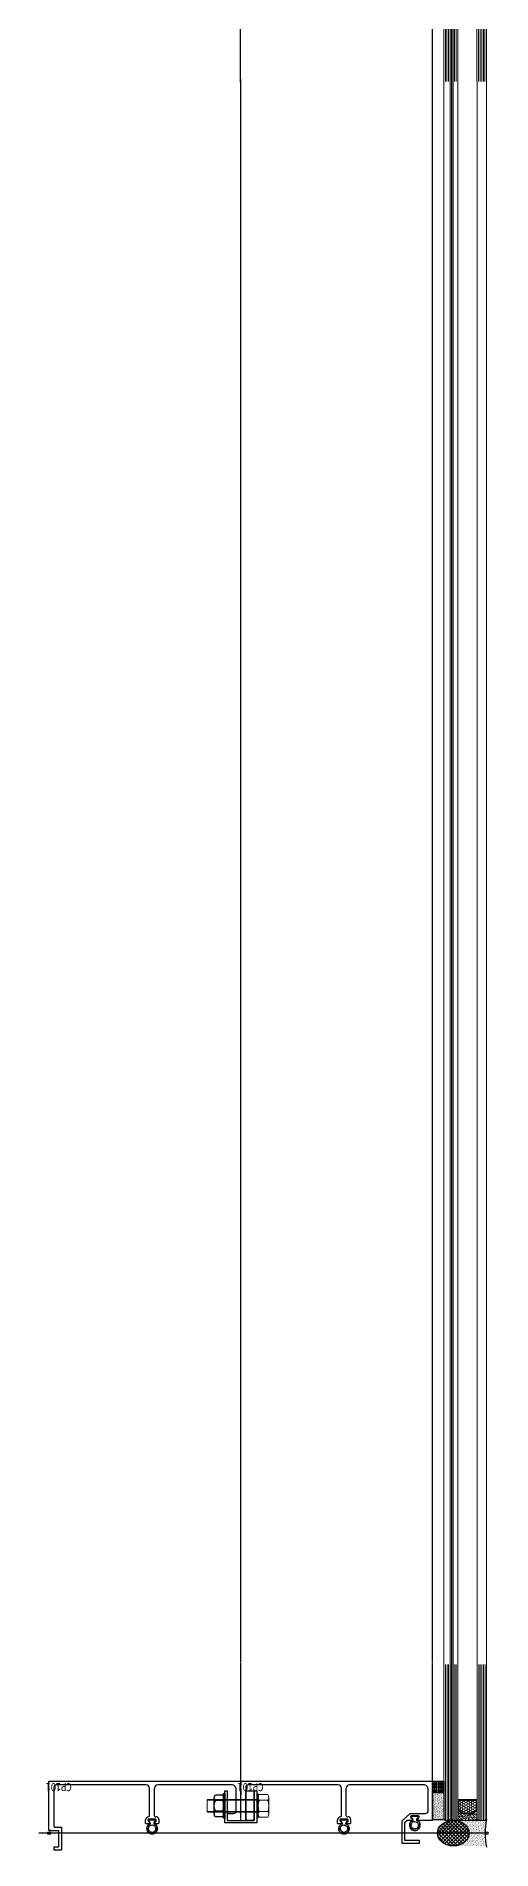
# Model space of a CAD drawing. Header units: millimetres. Extents: x 182 to 305, y 81 to 164.
# Drawn here: x 260.941 to 261.226, y 94.419 to 95.553 of the extents above; entities that cross this region are included whole.
import ezdxf

# ---------------------------------------------------------------- set-up
doc = ezdxf.new("R2010")
doc.units = ezdxf.units.MM
doc.linetypes.add('ACAD_ISO04W100', pattern=[30.5, 24, -3, 0.5, -3])
for name, color, linetype in [('Cascio-Accesorios', 7, 'Continuous'), ('Cascio-Perfil', 7, 'Continuous'), ('Cascio-Perfil Crudo', 7, 'Continuous'), ('Cascio-Silicona', 7, 'Continuous'), ('estructura', 7, 'Continuous')]:
    doc.layers.add(name, color=color, linetype=linetype)
doc.layers.add('Cascio-vidrio', color=7, linetype='Continuous', lineweight=9)
doc.layers.add('DIMENSION', color=1, linetype='Continuous', lineweight=25)
doc.styles.add('ARIALNARROW', font='ARIALN.TTF')
doc.styles.add('ROMANS', font='calibri.ttf', dxfattribs={"width": 0.8})
doc.dimstyles.new('C', dxfattribs={"dimscale": 1.5, "dimtxt": 0.15, "dimasz": 0.08, "dimexe": 0.01, "dimexo": 0, "dimgap": 0.025, "dimtad": 1, "dimzin": 0, "dimdsep": 46, "dimtxsty": 'ARIALNARROW', "dimblk": 'OBLIQUE', "dimcen": 0, "dimclrd": 256, "dimclre": 256, "dimclrt": 256, "dimadec": 0, "dimazin": 0, "dimtfac": 1.666667, "dimtofl": 0, "dimtmove": 0, "dimatfit": 0, "dimldrblk": 'OBLIQUE', "dimfxl": 0.1, "dimtolj": 1, "dimtzin": 0, "dimarcsym": 0})
pattern_1 = [(127.5, (254.8273515, 103.6100104), (-0.00122353309, -4.000078e-05), [0, -0.0009652, 0, -0.0010795, 0, -0.001031875]), (97.5, (254.8273515, 103.6100104), (-0.00179206275, 0.0011238082), [0, -0.0005207, 0, -0.00086995, 0, -0.000333375]), (57.5, (254.8273515, 103.6092293), (-3.59296e-06, 0.00197748093), [0, -0.0003175, 0, -0.001143, 0, -0.00149225]), (47.5, (254.8273515, 103.6092293), (-0.0005573233, 0.00190889113), [0, -0.00015875, 0, -0.0007493, 0, -0.00085725])]

# ---------------------------------------------------------------- blocks, each defined once
blk = doc.blocks.new('A$C374C1684')
at = {"layer": 'Cascio-Accesorios', "color": 8, "ltscale": 5}
for p, q in [((0.731875, 2.684201, -45100.158411), (0.731875, 12.789444, -45100.158411)), ((0.731875, 12.789444, -45100.158411), (0.731875, 11.105237, -45100.158411)), ((0.731875, 3.736831, -45100.158411), (0.731875, 11.736815, -45100.158411)), ((1.363453, 14.473651, -45100.158411), (5.869489, 14.473651, -45100.158411)), ((6.501067, 2.684201, -45100.158411), (6.501067, 12.789444, -45100.158411)), ((6.501067, 12.789444, -45100.158411), (6.501067, 11.105237, -45100.158411)), ((6.501067, 2.684201, -45100.158411), (6.501067, 12.789444, -45100.158411)), ((6.501067, 12.789444, -45100.158411), (6.501067, 11.105237, -45100.158411)), ((6.501067, 3.736831, -45100.158411), (6.501067, 11.736815, -45100.158411)), ((6.501067, 3.736831, -45100.158411), (6.501067, 11.736815, -45100.158411)), ((0.731875, 4.368408, -45100.158411), (0.731875, 2.684201, -45100.158411)), ((1.363453, 11.105237, -45100.158411), (5.869489, 11.105237, -45100.158411)), ((1.363453, 4.368408, -45100.158411), (5.869489, 4.368408, -45100.158411)), ((1.363453, 0.999994, -45100.158411), (5.869489, 0.999994, -45100.158411)), ((6.501067, 4.368408, -45100.158411), (6.501067, 2.684201, -45100.158411)), ((6.501067, 4.368408, -45100.158411), (6.501067, 2.684201, -45100.158411))]:
    blk.add_line(p, q, dxfattribs=at)
at = {"layer": 'Cascio-Accesorios', "color": 8, "ltscale": 5, "elevation": -45100.158411}
blk.add_lwpolyline([(0.749997, 15.473649), (-0.000002, 15.473649), (-0.000002, -0.000004), (0.749997, -0.000004)], close=True, dxfattribs=at)
at = {"layer": 'Cascio-Accesorios', "color": 8, "ltscale": 5}
for centre, radius, start, end in [((3.293274, 12.789444, -45100.158411), 2.561398, 138.88791, 221.11209), ((3.939669, 12.789444, -45100.158411), 2.561398, 318.88791, 41.11209), ((10.030102, 7.736823, -45100.158411), 9.298227, 158.760689, 201.239311), ((3.293274, 2.684201, -45100.158411), 2.561398, 138.88791, 221.11209), ((1.363453, 11.105237, -45100.158411), 5.35e-14, 90, 352.224181), ((5.869489, 11.105237, -45100.158411), 5.35e-14, 187.775819, 90), ((-2.79716, 7.736823, -45100.158411), 9.298227, 338.760689, 21.239311), ((3.939669, 2.684201, -45100.158411), 2.561398, 318.88791, 41.11209)]:
    blk.add_arc(centre, radius, start, end, dxfattribs=at)
blk = doc.blocks.new('bulon 7.95x32')
at = {"layer": 'Cascio-Accesorios', "color": 8, "lineweight": 9, "ltscale": 5}
for p, q in [((-6.502276, 5.226516), (-6.502276, -5.066151)), ((-0.594381, 6.976516), (-5.907895, 6.976516)), ((-0.594381, 3.476516), (-5.907895, 3.476516)), ((0, 5.066151), (0, -5.066151)), ((31.65, 3.951518, 178402.451728), (0, 3.951522)), ((32, 3.601518, 168490.710426), (0, 3.601522)), ((31.65, 3.951518, 168490.710426), (32, 3.601518, 168490.710426)), ((32, -3.648486, -168490.710426), (32, 3.601518, 168490.710426)), ((-0.594381, -3.523484), (-5.907895, -3.523484)), ((-0.594381, -7.023484), (-5.907895, -7.023484)), ((32, -3.648486, 168490.710426), (0, -3.64849)), ((31.65, -3.998486, 178402.451728), (0, -3.99849)), ((31.65, -3.998486, 168490.710426), (32, -3.648486, 168490.710426))]:
    blk.add_line(p, q, dxfattribs=at)
blk.add_lwpolyline([(0, -7.5), (1, -7.5), (1, 7.5), (0, 7.5)], close=True, dxfattribs=at)
for centre, radius, start, end in [((4.084644, -0.023484), 10.587768, 160.696615, 199.303385), ((-3.628878, 5.226516), 2.873399, 142.480248, 217.519752), ((-2.873399, 5.226516), 2.873399, 322.480248, 37.519752), ((-10.58692, -0.023484), 10.587768, 340.696615, 19.303385), ((-3.665039, -5.273484), 2.844803, 142.03668, 217.96332)]:
    blk.add_arc(centre, radius, start, end, dxfattribs=at)
at = {"layer": 'Cascio-Accesorios', "color": 8, "ltscale": 10}
blk.add_arc((-4.224417, 3.279967), 5.02e-14, 90, 352.224181, dxfattribs=at)
at = {"layer": 'Cascio-Accesorios', "color": 8}
blk.add_arc((-2.837237, -5.273484), 2.844803, 322.03668, 37.96332, dxfattribs=at)
blk = doc.blocks.new('U 20x20-JL')
at = {"layer": 'Cascio-Perfil Crudo'}
blk.add_lwpolyline([(-20, 1.5), (0, 1.5), (0, 0), (-18.5, 0), (-18.5, -17), (0, -17), (0, -18.5), (-20, -18.5)], close=True, dxfattribs=at)
blk = doc.blocks.new('DVH 6+12+4-4')
at = {"layer": 'Cascio-vidrio', "lineweight": 5}
h = blk.add_hatch(dxfattribs=at)
h.set_pattern_fill('AR-SAND', color=9, scale=0.025, style=0)
h.set_pattern_definition([(217.5, (241.7352, 295.9723), (0.0400008, -1.223533), [0, -0.9652, 0, -1.0795, 0, -1.031875]), (187.5, (241.7352, 295.9723), (-1.123808, -1.792063), [0, -0.5207, 0, -0.86995, 0, -0.333375]), (147.5, (242.5162, 295.9723), (-1.977481, -0.003593), [0, -0.3175, 0, -1.143, 0, -1.49225]), (137.5, (242.5162, 295.9723), (-1.908891, -0.557323), [0, -0.15875, 0, -0.7493, 0, -0.85725])])
h.paths.add_polyline_path([(-20.8, -5.2), (-20.8, 0.8), (-8.8, 0.8), (-8.8, -5.2), (-11.8, -3.2), (-17.8, -3.2)])
at = {"layer": 'Cascio-vidrio', "ltscale": 0.8}
h = blk.add_hatch(color=9, dxfattribs=at)
h.dxf.hatch_style = 1
h.paths.add_polyline_path([(-4.8, -96.5), (-4, -96.5), (-4, 0), (-4.8, 0)])
at = {"layer": 'Cascio-vidrio', "lineweight": 5}
h = blk.add_hatch(dxfattribs=at)
h.set_pattern_fill('HONEY', color=9, scale=7.5, style=0)
h.set_pattern_definition([(180, (-1247.1529, -7950.73134), (-1.40625, 0.81189881), [0.9375, -1.875]), (60, (-1247.1529, -7950.73134), (1.40625, 0.81189882), [0.9375, -1.875]), (120, (-1247.1529, -7950.73134), (-3e-09, 1.62379763), [-1.875, 0.9375])])
h.paths.add_polyline_path([(-11.9, -3.7), (-17.6, -3.7), (-20.3, -5.5), (-20.3, -11.7), (-9.3, -11.7), (-9.3, -5.5)])
at = {"layer": 'Cascio-vidrio', "color": 9, "ltscale": 0.8}
for p, q in [((-25.8, -96.5), (-25.8, 0.8)), ((-24.8, -96.5), (-24.8, 0.8)), ((-23.8, -96.5), (-23.8, 0.8)), ((-22.8, -96.5), (-22.8, 0.8)), ((-21.8, -96.5), (-21.8, 0.8)), ((-7.8, -96.5), (-7.8, 0.8)), ((-6.8, -96.5), (-6.8, 0.8)), ((-5.8, -96.5), (-5.8, 0.8)), ((-3, -96.5), (-3, 0.8)), ((-2, -96.5), (-2, 0.8)), ((-1, -96.5), (-1, 0.8))]:
    blk.add_line(p, q, dxfattribs=at)
at = {"layer": 'Cascio-vidrio', "lineweight": 5}
blk.add_line((-7.8, 0.8), (-21.6, 0.8), dxfattribs=at)
at = {"layer": 'Cascio-vidrio', "lineweight": 13}
for p, q in [((-17.8, -3.2), (-20.8, -5.2)), ((-20.8, -12.2), (-20.8, -5.2)), ((-17.6, -3.7), (-20.3, -5.5)), ((-20.3, -11.7), (-20.3, -5.5)), ((-17.8, -3.2), (-11.8, -3.2)), ((-17.6, -3.7), (-11.9, -3.7)), ((-11.9, -3.7), (-9.3, -5.5)), ((-11.8, -3.2), (-8.8, -5.2)), ((-9.3, -5.5), (-9.3, -11.7)), ((-8.8, -5.2), (-8.8, -12.2)), ((-8.8, -12.2), (-20.8, -12.2)), ((-9.3, -11.7), (-20.3, -11.7))]:
    blk.add_line(p, q, dxfattribs=at)
at = {"layer": 'Cascio-vidrio', "ltscale": 0.8}
for points in [[(-26.8, -96.5), (-26.8, 0), (-26, 0.8), (-21.6, 0.8), (-20.8, 0), (-20.8, -96.5)], [(-8.8, -96.5), (-8.8, 0), (-8, 0.8), (-5.6, 0.8), (-4.8, 0), (-4.8, -96.5)], [(0, -96.5), (0, 0), (-0.8, 0.8), (-3.2, 0.8), (-4, 0), (-4, -96.5)]]:
    blk.add_lwpolyline(points, dxfattribs=at)
at = {"layer": 'Cascio-vidrio', "color": 9, "ltscale": 0.8}
blk.add_lwpolyline([(-4.8, -96.5), (-4.8, 0), (-4, 0), (-4, -96.5)], dxfattribs=at)
blk = doc.blocks.new('A$C563B6C09')
at = {"layer": 'Cascio-Accesorios'}
h = blk.add_hatch(dxfattribs=at)
h.set_pattern_fill('ANSI33', color=8, scale=5.079944, angle=135, style=0)
h.set_pattern_definition([(7e-15, (72753.0125, -14790.057), (2e-16, -1.26998603), []), (7e-15, (72753.6475, -14789.422), (2e-16, -1.26998603), [0.634993015, -0.317496507])])
h.paths.add_polyline_path([(73.2, 27.7), (80.3, 27.7), (80.3, 34.7), (73.2, 34.7)])
at = {"layer": 'Cascio-Silicona'}
h = blk.add_hatch(dxfattribs=at)
h.set_pattern_fill('AR-SAND', color=256, scale=0.507994, style=0)
h.set_pattern_definition([(142.5, (72753.0125, -14790.057), (0.032000274, 0.978815707), [0, -0.772151506, 0, -0.8635905, 0, -0.825490919]), (172.5, (72753.0125, -14790.057), (-0.899036676, 1.43363443), [0, -0.4165554176, 0, -0.695952344, 0, -0.266697066]), (212.5, (72753.6373, -14790.057), (-1.581966663, 0.002874768), [0, -0.253997206, 0, -0.914389941, 0, -1.193786867]), (222.5, (72753.6373, -14790.057), (-1.527095516, 0.445854282), [0, -0.126998603, 0, -0.599433406, 0, -0.685792456])])
h.paths.add_polyline_path([(80.3, 27.7), (97.4, 27.7), (97.4, 34.7), (80.3, 34.7)])
for centre in [(105.7, 274.6), (105.7, 274.6), (105.7, 0.9), (105.7, 0.9)]:
    blk.add_circle(centre, 0.895)
at = {"layer": 'Cascio-Accesorios'}
blk.add_line((73.2, 35), (73.2, 27.7), dxfattribs=at)
for points in [[(99.5, 211.1, -0.099387), (98.5, 211.5), (98.3, 212.2, 0.331632), (97.8, 212.5), (97.3, 212.5), (97.3, 207.7), (97.8, 207.7, 0.331632), (98.3, 208), (98.5, 208.7, -0.099387), (99.5, 209.1, -0.336481), (100.1, 208.8, 0.253762), (103.9, 205.6, 0.126459), (105.9, 206.7, 0.392085), (106, 207.3, -0.321125), (105.9, 213, 0.392085), (105.8, 213.6, 0.116798), (103.9, 214.5, 0.254204), (100.1, 211.4, -0.336481)], [(100.8, 209.9, 0.29008), (103.9, 206.7, 0.08071), (104.9, 207.1, -0.275129), (104.8, 213.1, 0.071164), (103.9, 213.5, 0.291061), (100.8, 210.3, 0.10309)], [(99.5, 91.1, -0.099387), (98.5, 91.5), (98.3, 92.2, 0.331632), (97.8, 92.5), (97.3, 92.5), (97.3, 87.7), (97.8, 87.7, 0.331632), (98.3, 88), (98.5, 88.7, -0.099387), (99.5, 89.1, -0.336481), (100.1, 88.8, 0.253762), (103.9, 85.6, 0.126459), (105.9, 86.7, 0.392085), (106, 87.3, -0.321125), (105.9, 93, 0.392085), (105.8, 93.6, 0.116798), (103.9, 94.5, 0.254204), (100.1, 91.4, -0.336481)], [(100.8, 89.9, 0.29008), (103.9, 86.7, 0.08071), (104.9, 87.1, -0.275129), (104.8, 93.1, 0.071164), (103.9, 93.5, 0.291061), (100.8, 90.3, 0.10309)]]:
    blk.add_lwpolyline(points, format="xyb", close=True, dxfattribs=at)
blk.add_lwpolyline([(73.2, 27.7), (80.3, 27.7), (80.3, 34.7), (73.2, 34.7)], close=True, dxfattribs=at)
at = {"layer": 'Cascio-Perfil'}
for p, q in [((104.1, 274.4), (104.1, 269)), ((75.5, 213.7), (75.5, 266.9)), ((100.1, 269), (100.1, 270.6)), ((100.1, 270.6), (102, 270.6)), ((104.1, 269), (100.1, 269)), ((94.9, 211.7), (77.5, 211.7)), ((94.9, 208.6), (77.5, 208.6)), ((95.4, 208.1), (95.4, 207.6)), ((97, 207.9), (97, 212.3)), ((97, 206), (99.5, 206)), ((97.3, 212.6), (98.2, 212.6)), ((98.2, 207.6), (97.3, 207.6)), ((99.5, 214.2), (97.4, 214.2)), ((98.2, 212.6), (99.3, 211.4)), ((99.3, 208.7), (98.2, 207.6)), ((99.8, 211.6), (99.8, 213.9)), ((99.8, 206.3), (99.8, 208.5)), ((0, 154.7), (73.5, 154.7)), ((0, 154.7), (73.5, 154.7)), ((75.9, 154.7), (95.3, 154.7)), ((75.5, 93.7), (75.5, 146.9)), ((94.9, 91.7), (77.5, 91.7)), ((97, 87.9), (97, 92.3)), ((97.3, 92.6), (98.2, 92.6)), ((99.5, 94.2), (97.4, 94.2)), ((98.2, 92.6), (99.3, 91.4)), ((99.8, 91.6), (99.8, 93.9)), ((94.9, 88.6), (77.5, 88.6)), ((95.4, 88.1), (95.4, 87.6)), ((97, 86), (99.5, 86)), ((98.2, 87.6), (97.3, 87.6)), ((99.3, 88.7), (98.2, 87.6)), ((99.8, 86.3), (99.8, 88.5)), ((0, 34.7), (73.5, 34.7)), ((75.9, 34.7), (95.3, 34.7))]:
    blk.add_line(p, q, dxfattribs=at)
at = {"layer": 'Cascio-Perfil', "color": 8, "linetype": 'ACAD_ISO04W100', "ltscale": 0.5}
blk.add_line((105.7, 0.9), (105.7, 282.5), dxfattribs=at)
at = {"layer": 'Cascio-Perfil', "color": 9, "linetype": 'ACAD_ISO04W100', "ltscale": 0.5}
blk.add_line((105.7, 0.9), (105.7, 180.8), dxfattribs=at)
at = {"layer": 'Cascio-Perfil'}
for points in [[(104.1, 273.2), (104.1, 274.4, 0.414214), (103.8, 274.7), (73.5, 274.7, 0.414214), (73.2, 274.4), (73.2, 155, 0.414214), (73.5, 154.7), (75.9, 154.7)], [(97.3, 273.1), (77, 273.1, 0.414214), (75.5, 271.6), (75.5, 266.9)], [(96.1, 273.1), (102.2, 273.1, -0.414214), (102.5, 272.6), (102.5, 271.1)], [(95.8, 157.5), (78.5, 157.5, -0.414214), (75.5, 160.5), (75.5, 173.3)], [(95.8, 154.7), (73.5, 154.7, 0.414214), (73.2, 154.4), (73.2, 35, 0.414214), (73.5, 34.7), (75.9, 34.7)], [(95.8, 153.1), (77, 153.1, 0.414214), (75.5, 151.6), (75.5, 146.9)], [(99.5, 37.5), (78.5, 37.5, -0.414214), (75.5, 40.5), (75.5, 53.3)], [(95.3, 34.7), (107, 34.7, 0.414214), (107.3, 35), (107.3, 50.3)], [(104.5, 50.3), (104.5, 40.5, -0.414214), (101.5, 37.5), (99.5, 37.5)]]:
    blk.add_lwpolyline(points, format="xyb", dxfattribs=at)
for points in [[(75.5, 256.3), (75.4, 256.4)], [(75.5, 206.6), (75.5, 173.3)], [(79, 154.7), (81.8, 154.7)], [(79, 154.7), (81.8, 154.7)], [(95.3, 154.7), (95.8, 154.7)], [(97.3, 153.1), (97.3, 153.1)], [(75.5, 136.3), (75.4, 136.4)], [(75.5, 86.6), (75.5, 53.3)], [(107.3, 50.3), (104.5, 50.3)], [(79, 34.7), (81.8, 34.7)], [(79, 34.7), (81.8, 34.7)]]:
    blk.add_lwpolyline(points, dxfattribs=at)
at = {"layer": 'Cascio-Perfil', "color": 1}
for points in [[(95.8, 163.2), (78.5, 163.2), (78.5, 157.5), (95.8, 157.5)], [(95.1, 146.2), (78.5, 146.2), (78.5, 153.1), (95.1, 153.1)]]:
    blk.add_lwpolyline(points, close=True, dxfattribs=at)
at = {"layer": 'Cascio-Perfil'}
for centre, radius, start, end in [((102, 271.1), 0.5, 270, 0), ((77.5, 213.7), 2.03, 180, 270), ((77.5, 206.6), 2.03, 90, 180), ((94.9, 212.2), 0.508, 270, 358.7927), ((94.9, 208.1), 0.508, 0, 90), ((97.4, 212.1), 2.03, 90, 178.7927), ((97, 207.6), 1.6, 180, 270), ((97.3, 212.3), 0.3, 90, 180), ((97.3, 207.9), 0.3, 180, 270), ((99.5, 211.6), 0.3, 223, 0), ((99.5, 208.5), 0.3, 360, 137), ((99.5, 213.9), 0.3, 360, 90), ((99.5, 206.3), 0.3, 270, 0), ((77.5, 93.7), 2.03, 180, 270), ((94.9, 92.2), 0.508, 270, 358.7927), ((97.4, 92.1), 2.03, 90, 178.7927), ((97.3, 92.3), 0.3, 90, 180), ((99.5, 91.6), 0.3, 223, 0), ((99.5, 93.9), 0.3, 360, 90), ((77.5, 86.6), 2.03, 90, 180), ((94.9, 88.1), 0.508, 0, 90), ((97, 87.6), 1.6, 180, 270), ((97.3, 87.9), 0.3, 180, 270), ((99.5, 88.5), 0.3, 360, 137), ((99.5, 86.3), 0.3, 270, 0)]:
    blk.add_arc(centre, radius, start, end, dxfattribs=at)
at = {"layer": 'Cascio-Silicona', "color": 1}
blk.add_lwpolyline([(80.3, 27.7), (97.4, 27.7), (97.4, 34.7), (80.3, 34.7)], close=True, dxfattribs=at)
at = {"xscale": -0.999919, "yscale": 0.999919, "zscale": 0.999919, "rotation": 270}
blk.add_blockref('DVH 6+12+4-4', (96.9, 27.7), dxfattribs=at)
at = {"layer": 'Cascio-Perfil', "rotation": 90}
blk.add_blockref('A$C374C1684', (95.4, 164.7), dxfattribs=at)
at = {"layer": 'Cascio-Perfil', "xscale": 0.999998, "yscale": 0.999998, "zscale": 0.999998, "rotation": 90}
blk.add_blockref('bulon 7.95x32', (87.6, 143.7), dxfattribs=at)
at = {"layer": 'Cascio-Perfil', "xscale": -1}
blk.add_blockref('U 20x20-JL', (77.3, 163.2), dxfattribs=at)
at = {"layer": 'Defpoints', "char_height": 5, "width": 31.595, "attachment_point": 1, "rotation": 90, "style": 'ROMANS'}
for insert in [(78.1, 175.5), (78.1, 55.5)]:
    blk.add_mtext('CP102', dxfattribs=dict(at, insert=insert))
blk = doc.blocks.new('_Oblique')
at = {"layer": 'estructura', "color": 0, "lineweight": -2}
blk.add_line((-0.5, -0.5), (0.5, 0.5), dxfattribs=at)
blk = doc.blocks.new('*D32')
at = {"layer": 'Defpoints', "color": 0}
for p in [(281.265706, 95.851527), (281.265706, 94.651527), (261.201881, 94.437686)]:
    blk.add_point(p, dxfattribs=at)
at = {"layer": 'DIMENSION', "lineweight": -2}
for p, q in [((261.201881, 94.437686), (261.201881, 95.861527)), ((281.265706, 94.651527), (281.265706, 95.861527)), ((261.201881, 95.851527), (281.265706, 95.851527))]:
    blk.add_line(p, q, dxfattribs=at)
at = {"layer": 'DIMENSION', "lineweight": -2, "xscale": 0.08, "yscale": 0.08, "zscale": 0.08, "rotation": 180}
blk.add_blockref('_Oblique', (261.201881, 95.851527), dxfattribs=at)
at = {"layer": 'DIMENSION', "lineweight": -2, "xscale": 0.08, "yscale": 0.08, "zscale": 0.08}
blk.add_blockref('_Oblique', (281.265706, 95.851527), dxfattribs=at)
at = {"layer": 'DIMENSION', "insert": (271.233794, 95.953104), "char_height": 0.15, "attachment_point": 5, "style": 'ARIALNARROW'}
blk.add_mtext('\\A1;20.06', dxfattribs=at)

msp = doc.modelspace()

# ---------------------------------------------------------------- hatches: boundary and pattern name
at = {"layer": 'Cascio-Accesorios'}
h = msp.add_hatch(dxfattribs=at)
h.set_pattern_fill('ANSI33', color=252, scale=0.00508, angle=225, style=0)
h.set_pattern_definition([(270, (276.0136462, 21.7823302), (0.00126998603, 0), []), (270, (276.0130112, 21.7816952), (0.00126998603, 0), [0.000634993015, -0.000317496507])])
h.paths.add_polyline_path([(261.195936, 94.462189), (261.195936, 94.455077), (261.188916, 94.455077), (261.188916, 94.462189)])
at = {"layer": 'Cascio-Accesorios', "ltscale": 0.8}
h = msp.add_hatch(dxfattribs=at)
h.set_pattern_fill('ANSI37', color=252, scale=0.0005, angle=90)
h.set_pattern_definition([(135, (254.8273515, 103.6100104), (-0.00112253202, -0.00112253202), []), (225, (254.8273515, 103.6100104), (0.00112253202, -0.00112253202), [])])
edge = h.paths.add_edge_path()
edge.add_ellipse((261.201881, 94.429687), major_axis=(-0.009952, 0), ratio=0.80372092, start_angle=0, end_angle=360)
at = {"layer": 'Cascio-Silicona'}
h = msp.add_hatch(dxfattribs=at)
h.set_pattern_fill('AR-SAND', color=252, scale=0.000508, angle=90, style=0)
h.set_pattern_definition([(127.5, (276.0136462, 21.7823302), (-0.000978815707, -3.2000274e-05), [0, -0.000772151506, 0, -0.0008635905, 0, -0.000825490919]), (97.5, (276.0136462, 21.7823302), (-0.00143363443, 0.000899036676), [0, -0.0004165554176, 0, -0.000695952344, 0, -0.000266697066]), (57.5, (276.0136462, 21.7817054), (-2.874768e-06, 0.001581966663), [0, -0.000253997206, 0, -0.000914389941, 0, -0.001193786867]), (47.5, (276.0136462, 21.7817054), (-0.000445854282, 0.001527095516), [0, -0.000126998603, 0, -0.000599433406, 0, -0.000685792456])])
h.paths.add_polyline_path([(261.195936, 94.455077), (261.195936, 94.437989), (261.188916, 94.437989), (261.188916, 94.455077)])
at = {"layer": 'Cascio-Silicona', "ltscale": 0.8}
h = msp.add_hatch(dxfattribs=at)
h.set_pattern_fill('AR-SAND', color=252, scale=2.5e-05, angle=90)
h.set_pattern_definition(pattern_1)
edge = h.paths.add_edge_path()
edge.add_line((261.203695, 94.437687), (261.201895, 94.437687))
edge.add_ellipse((261.201881, 94.429687), major_axis=(-0.009952, 0), ratio=0.80372092, start_angle=179.999998, end_angle=360, ccw=False)
edge.add_line((261.211834, 94.429687), (261.221799, 94.429687))
edge.add_arc((261.222694, 94.429687), 0.000895, 168.719106, 180, ccw=False)
edge.add_arc((261.266329, 94.429689), 0.044513, 168.600196, 179.776857, ccw=False)
edge.add_line((261.222694, 94.438487), (261.221894, 94.437687))
edge.add_line((261.221894, 94.437687), (261.217494, 94.437687))
edge.add_line((261.217494, 94.437687), (261.203695, 94.437687))
h = msp.add_hatch(dxfattribs=at)
h.set_pattern_fill('AR-SAND', color=252, scale=2.5e-05, angle=90)
h.set_pattern_definition(pattern_1)
edge = h.paths.add_edge_path()
edge.add_line((261.201534, 94.421725), (261.201496, 94.421687))
edge.add_line((261.201496, 94.421687), (261.221894, 94.421687))
edge.add_line((261.221894, 94.421687), (261.222694, 94.420888))
edge.add_line((261.222694, 94.420888), (261.222694, 94.420891))
edge.add_arc((261.266329, 94.429689), 0.044513, 180.22772, 191.399804, ccw=False)
edge.add_arc((261.222694, 94.429687), 0.000895, 180.000014, 191.285471, ccw=False)
edge.add_line((261.221799, 94.429687), (261.211794, 94.429687))
edge.add_line((261.211794, 94.429687), (261.211794, 94.42897))
edge.add_line((261.211794, 94.42897), (261.211475, 94.427559))
edge.add_line((261.211475, 94.427559), (261.210848, 94.426217))
edge.add_line((261.210848, 94.426217), (261.209933, 94.424986))
edge.add_line((261.209933, 94.424986), (261.208759, 94.423906))
edge.add_line((261.208759, 94.423906), (261.207364, 94.423012))
edge.add_line((261.207364, 94.423012), (261.205793, 94.422332))
edge.add_line((261.205793, 94.422332), (261.204096, 94.421889))
edge.add_line((261.204096, 94.421889), (261.202328, 94.421696))
edge.add_line((261.202328, 94.421696), (261.201534, 94.421725))

# ---------------------------------------------------------------- linework, layer by layer
at = {"color": 252}
for centre in [(260.949002, 94.429689, -45.100158), (260.949003, 94.429689, -45.100158), (261.222694, 94.429689, -45.100158), (261.222694, 94.429689, -45.100158)]:
    msp.add_circle(centre, 0.000895, dxfattribs=at)
at = {"layer": 'Cascio-Accesorios', "color": 252}
for p, q in [((261.188616, 94.462189, -45.100158), (261.195936, 94.462189, -45.100158)), ((261.011063, 94.437565, -45.100158), (261.011063, 94.438054, -45.100158)), ((261.011063, 94.438054, -45.100158), (261.015931, 94.438054, -45.100158)), ((261.011871, 94.436871, -45.100158), (261.011421, 94.437086, -45.100158)), ((261.012497, 94.435441, -45.100158), (261.012497, 94.435453, -45.100158)), ((261.014497, 94.435453, -45.100158), (261.014497, 94.435441, -45.100158)), ((261.015574, 94.437086, -45.100158), (261.014854, 94.436522, -45.100158)), ((261.015931, 94.438054, -45.100158), (261.015931, 94.437565, -45.100158)), ((261.131062, 94.437565, -45.100158), (261.131062, 94.438054, -45.100158)), ((261.131062, 94.438054, -45.100158), (261.135929, 94.438054, -45.100158)), ((261.13187, 94.436871, -45.100158), (261.131419, 94.437086, -45.100158)), ((261.132496, 94.435441, -45.100158), (261.132496, 94.435453, -45.100158)), ((261.134496, 94.435453, -45.100158), (261.134496, 94.435441, -45.100158)), ((261.135572, 94.437086, -45.100158), (261.134853, 94.436522, -45.100158)), ((261.135929, 94.438054, -45.100158), (261.135929, 94.437565, -45.100158))]:
    msp.add_line(p, q, dxfattribs=at)
at = {"layer": 'Cascio-Accesorios', "color": 252, "elevation": -45.100158}
msp.add_lwpolyline([(261.195936, 94.462189), (261.195936, 94.455077), (261.188916, 94.455077), (261.188916, 94.462189)], close=True, dxfattribs=at)
for points in [[(261.014854, 94.436522, 0.177841), (261.014497, 94.435441, -0.409958), (261.016707, 94.432744, -1.117988), (261.010287, 94.432744, -0.409983), (261.012497, 94.435441), (261.012497, 94.435453, 0.127853), (261.011871, 94.436871), (261.011421, 94.437086, -0.331632), (261.011063, 94.437565), (261.011063, 94.438054), (261.015931, 94.438054), (261.015931, 94.437565, -0.331632), (261.015574, 94.437086)], [(261.134853, 94.436522, 0.177841), (261.134496, 94.435441, -0.409958), (261.136706, 94.432744, -1.117988), (261.130286, 94.432744, -0.409983), (261.132496, 94.435441), (261.132496, 94.435453, 0.127853), (261.13187, 94.436871), (261.131419, 94.437086, -0.331632), (261.131062, 94.437565), (261.131062, 94.438054), (261.135929, 94.438054), (261.135929, 94.437565, -0.331632), (261.135572, 94.437086)], [(261.179152, 94.438672, 0.177841), (261.178796, 94.437591, -0.409958), (261.181005, 94.434894, -1.117988), (261.174585, 94.434894, -0.409983), (261.176795, 94.437591), (261.176795, 94.437603, 0.127853), (261.176169, 94.439021), (261.175719, 94.439236, -0.331632), (261.175362, 94.439715), (261.175362, 94.440204), (261.180229, 94.440204), (261.180229, 94.439715, -0.331632), (261.179872, 94.439236)]]:
    msp.add_lwpolyline(points, format="xyb", close=True, dxfattribs=at)
for points in [[(261.012497, 94.435441, 0.409983), (261.010287, 94.432744, 1.117988), (261.016707, 94.432744, 0.410001), (261.014497, 94.435441)], [(261.014405, 94.434445, -0.426819), (261.015699, 94.432738, -1.172901), (261.011295, 94.432738, -0.612137), (261.014405, 94.434445, -0.517798)], [(261.132496, 94.435441, 0.409983), (261.130286, 94.432744, 1.117988), (261.136706, 94.432744, 0.410001), (261.134496, 94.435441)], [(261.134403, 94.434445, -0.426819), (261.135698, 94.432738, -1.172901), (261.131294, 94.432738, -0.612137), (261.134403, 94.434445, -0.517798)], [(261.176795, 94.437591, 0.409983), (261.174585, 94.434894, 1.117988), (261.181005, 94.434894, 0.410001), (261.178795, 94.437591)], [(261.178703, 94.436595, -0.426819), (261.179997, 94.434888, -1.172901), (261.175593, 94.434888, -0.612137), (261.178703, 94.436595, -0.517798)]]:
    msp.add_lwpolyline(points, format="xyb", dxfattribs=at)
at = {"layer": 'Cascio-Accesorios', "color": 252}
for centre, radius, start, end in [((261.011563, 94.437565, -45.100158), 0.0005, 180, 253.388791), ((261.009457, 94.434959, -45.100158), 0.00308, 9.246671, 38.390334), ((261.016147, 94.435496, -45.100158), 0.00165, 141.561633, 181.474496), ((261.015431, 94.437565, -45.100158), 0.0005, 286.611209, 0), ((261.131562, 94.437565, -45.100158), 0.0005, 180, 253.388791), ((261.129456, 94.434959, -45.100158), 0.00308, 9.246671, 38.390334), ((261.136145, 94.435496, -45.100158), 0.00165, 141.561633, 181.474496), ((261.135429, 94.437565, -45.100158), 0.0005, 286.611209, 0)]:
    msp.add_arc(centre, radius, start, end, dxfattribs=at)
at = {"layer": 'Cascio-Accesorios', "color": 252, "ltscale": 0.8}
msp.add_ellipse((261.201881, 94.429687, -45.100158), major_axis=(-0.009952, 0), ratio=0.803721, dxfattribs=at)
at = {"layer": 'Cascio-Perfil', "color": 252, "ltscale": 0.8}
for p, q in [((261.068916, 94.5364, -45.100158), (261.068916, 95.525815, -161.20042)), ((261.188916, 94.5364, -45.100158), (261.188916, 95.525815, -161.20042))]:
    msp.add_line(p, q, dxfattribs=at)
at = {"layer": 'Cascio-Perfil', "color": 252}
for p, q in [((261.068916, 94.461889, -45.100158), (261.068916, 94.535848, -45.100158)), ((261.068918, 94.461889, -45.100158), (261.068918, 94.535846, -45.100158)), ((261.188916, 94.461889, -45.100158), (261.188916, 94.535846, -45.100158)), ((261.009873, 94.459889, -45.100158), (260.956669, 94.459889, -45.100158)), ((261.011905, 94.440447, -45.100158), (261.011905, 94.457857, -45.100158)), ((261.014953, 94.440447, -45.100158), (261.014953, 94.457857, -45.100158)), ((261.050318, 94.459889, -45.100158), (261.016985, 94.459889, -45.100158)), ((261.129872, 94.459889, -45.100158), (261.076668, 94.459889, -45.100158)), ((261.131904, 94.440447, -45.100158), (261.131904, 94.457857, -45.100158)), ((261.134952, 94.440447, -45.100158), (261.134952, 94.457857, -45.100158)), ((261.170317, 94.459889, -45.100158), (261.136983, 94.459889, -45.100158)), ((260.949219, 94.431289, -45.100158), (260.955056, 94.431289, -45.100158)), ((260.955056, 94.431289, -45.100158), (260.955056, 94.421413, -45.100158)), ((261.009418, 94.435839, -45.100158), (261.009418, 94.437907, -45.100158)), ((261.011973, 94.435539, -45.100158), (261.009718, 94.435539, -45.100158)), ((261.011018, 94.438039, -45.100158), (261.011018, 94.437139, -45.100158)), ((261.011018, 94.437139, -45.100158), (261.012177, 94.436059, -45.100158)), ((261.015718, 94.438339, -45.100158), (261.011318, 94.438339, -45.100158)), ((261.01486, 94.436059, -45.100158), (261.016018, 94.437139, -45.100158)), ((261.017318, 94.435539, -45.100158), (261.015064, 94.435539, -45.100158)), ((261.015461, 94.439939, -45.100158), (261.016018, 94.439939, -45.100158)), ((261.016018, 94.437139, -45.100158), (261.016018, 94.438039, -45.100158)), ((261.017618, 94.438339, -45.100158), (261.017618, 94.435839, -45.100158)), ((261.129417, 94.435839, -45.100158), (261.129417, 94.437907, -45.100158)), ((261.131971, 94.435539, -45.100158), (261.129717, 94.435539, -45.100158)), ((261.131017, 94.438039, -45.100158), (261.131017, 94.437139, -45.100158)), ((261.131017, 94.437139, -45.100158), (261.132176, 94.436059, -45.100158)), ((261.135717, 94.438339, -45.100158), (261.131317, 94.438339, -45.100158)), ((261.134858, 94.436059, -45.100158), (261.136017, 94.437139, -45.100158)), ((261.137317, 94.435539, -45.100158), (261.135063, 94.435539, -45.100158)), ((261.13546, 94.439939, -45.100158), (261.136017, 94.439939, -45.100158)), ((261.136017, 94.437139, -45.100158), (261.136017, 94.438039, -45.100158)), ((261.137617, 94.438339, -45.100158), (261.137617, 94.435839, -45.100158)), ((260.954556, 94.420913, -45.100158), (260.952069, 94.420913, -45.100158)), ((260.952069, 94.420913, -45.100158), (260.952069, 94.419324, -45.100158)), ((260.952069, 94.419324, -45.100158), (260.956884, 94.419324, -45.100158))]:
    msp.add_line(p, q, dxfattribs=at)
at = {"layer": 'Cascio-Perfil', "color": 252, "linetype": 'ACAD_ISO04W100', "ltscale": 0.5}
for q in [(260.942648, 94.429689, -45.100158), (261.042835, 94.429689, -45.100158), (261.042837, 94.429689, -45.100158)]:
    msp.add_line((261.222694, 94.429689, -45.100158), q, dxfattribs=at)
at = {"layer": 'Cascio-Perfil', "color": 252, "elevation": -45.100158}
for points in [[(260.950469, 94.431289), (260.949219, 94.431289, -0.414214), (260.948919, 94.431589), (260.948919, 94.461889, -0.414214), (260.949219, 94.462189), (261.068618, 94.462189, -0.414214), (261.068918, 94.461889), (261.068918, 94.459443)], [(260.956669, 94.459889), (260.953569, 94.459889, 0.414214), (260.952069, 94.458389), (260.952069, 94.433952, 0.414214), (260.952569, 94.433452), (260.956884, 94.433452), (260.956884, 94.419324)], [(261.060416, 94.441952), (261.064579, 94.441952, 0.414214), (261.066179, 94.443552), (261.066179, 94.456889, 0.414214), (261.063179, 94.459889), (261.050318, 94.459889)], [(261.068918, 94.437689), (261.068918, 94.461889, -0.414214), (261.069218, 94.462189), (261.188616, 94.462189, -0.414214), (261.188916, 94.461889), (261.188916, 94.459443)], [(261.076668, 94.459889), (261.073568, 94.459889, 0.414214), (261.072068, 94.458389), (261.072068, 94.437689)], [(261.169817, 94.429089), (261.169817, 94.437324), (261.174982, 94.441952), (261.184578, 94.441952, 0.414214), (261.186178, 94.443552), (261.186178, 94.456889, 0.414214), (261.183178, 94.459889), (261.170317, 94.459889)], [(261.188916, 94.453585), (261.188916, 94.437989, -0.414214), (261.188616, 94.437689), (261.17937, 94.437689, -0.679599), (261.179165, 94.438208), (261.180317, 94.439289), (261.180317, 94.440189, 0.414214), (261.180017, 94.440489), (261.175617, 94.440489, 0.414214), (261.175317, 94.440189), (261.175317, 94.439289), (261.176468, 94.438208, -0.679599), (261.176263, 94.437689), (261.173067, 94.437689), (261.171417, 94.436089), (261.171417, 94.429289)]]:
    msp.add_lwpolyline(points, format="xyb", dxfattribs=at)
for points in [[(261.068918, 94.456335), (261.068918, 94.453585)], [(261.188916, 94.456335), (261.188916, 94.453585)], [(261.171417, 94.429289), (261.171417, 94.425249), (261.180625, 94.425249), (261.180625, 94.423249), (261.169817, 94.423249), (261.169817, 94.429089)]]:
    msp.add_lwpolyline(points, dxfattribs=at)
msp.add_lwpolyline([(261.077416, 94.456189), (261.077416, 94.437689), (261.072068, 94.437689), (261.072068, 94.456189)], close=True, dxfattribs=at)
at = {"layer": 'Cascio-Perfil', "color": 252}
for centre, radius, start, end in [((261.009873, 94.457857, -45.100158), 0.002032, 0, 90), ((261.016985, 94.457857, -45.100158), 0.002032, 90, 180), ((261.129872, 94.457857, -45.100158), 0.002032, 0, 90), ((261.136983, 94.457857, -45.100158), 0.002032, 90, 180), ((261.01145, 94.437907, -45.100158), 0.002032, 91.207347, 180), ((261.009718, 94.435839, -45.100158), 0.0003, 180, 270), ((261.011318, 94.438039, -45.100158), 0.0003, 90, 180), ((261.011397, 94.440447, -45.100158), 0.000508, 271.207348, 0), ((261.011973, 94.435839, -45.100158), 0.0003, 270, 47.000002), ((261.015064, 94.435839, -45.100158), 0.0003, 132.999998, 270), ((261.015461, 94.440447, -45.100158), 0.000508, 180, 270), ((261.015718, 94.438039, -45.100158), 0.0003, 0, 90), ((261.016018, 94.438339, -45.100158), 0.0016, 0, 90), ((261.017318, 94.435839, -45.100158), 0.0003, 270, 0), ((261.131449, 94.437907, -45.100158), 0.002032, 91.207347, 180), ((261.129717, 94.435839, -45.100158), 0.0003, 180, 270), ((261.131317, 94.438039, -45.100158), 0.0003, 90, 180), ((261.131396, 94.440447, -45.100158), 0.000508, 271.207348, 0), ((261.131971, 94.435839, -45.100158), 0.0003, 270, 47.000002), ((261.135063, 94.435839, -45.100158), 0.0003, 132.999998, 270), ((261.13546, 94.440447, -45.100158), 0.000508, 180, 270), ((261.135717, 94.438039, -45.100158), 0.0003, 0, 90), ((261.136017, 94.438339, -45.100158), 0.0016, 0, 90), ((261.137317, 94.435839, -45.100158), 0.0003, 270, 0), ((260.954556, 94.421413, -45.100158), 0.0005, 270, 0)]:
    msp.add_arc(centre, radius, start, end, dxfattribs=at)
at = {"layer": 'Cascio-Silicona', "color": 252, "elevation": -45.100158}
msp.add_lwpolyline([(261.195936, 94.455077), (261.195936, 94.437989), (261.188916, 94.437989), (261.188916, 94.455077)], close=True, dxfattribs=at)
at = {"layer": 'Cascio-Silicona', "color": 252, "ltscale": 0.8}
msp.add_arc((261.266329, 94.429689, -45.100158), 0.044513, 168.600197, 191.401807, dxfattribs=at)
at = {"layer": 'Cascio-vidrio', "color": 252, "ltscale": 0.8}
for p, q in [((261.195936, 94.535001, -45.100158), (261.195936, 95.524416, -161.20042)), ((261.199936, 94.535001, -45.100158), (261.199936, 95.524416, -161.20042)), ((261.200696, 94.535001, -45.100158), (261.200696, 95.524416, -161.20042)), ((261.204695, 94.535001, -45.100158), (261.204695, 95.524416, -161.20042)), ((261.216694, 94.535001, -45.100158), (261.216694, 95.524416, -161.20042)), ((261.222694, 94.535001, -45.100158), (261.222694, 95.524416, -161.20042))]:
    msp.add_line(p, q, dxfattribs=at)

# ---------------------------------------------------------------- block references
at = {"color": 252, "xscale": 0.001, "yscale": 0.001, "zscale": 0.001}
for name, p, rotation in [('A$C563B6C09', (261.223589, 95.524074, -161.20042), 90), ('DVH 6+12+4-4', (261.195936, 94.438487, -45.100158), 180)]:
    msp.add_blockref(name, p, dxfattribs=dict(at, rotation=rotation))
at = {"layer": 'Cascio-Perfil', "color": 252, "xscale": -0.001, "yscale": 0.001, "zscale": 0.001}
for name, p in [('bulon 7.95x32', (261.079916, 94.446775, -45.100158)), ('A$C374C1684', (261.058916, 94.438979, -45.100161))]:
    msp.add_blockref(name, p, dxfattribs=at)
at = {"layer": 'Cascio-Perfil', "color": 252, "xscale": 0.001, "yscale": 0.001, "zscale": 0.001, "rotation": 90}
msp.add_blockref('U 20x20-JL', (261.060416, 94.456189, -45.100158), dxfattribs=at)

# ---------------------------------------------------------------- texts
at = {"layer": 'Defpoints', "char_height": 0.005, "width": 0.031595, "attachment_point": 1, "rotation": 180, "style": 'ROMANS'}
for insert in [(260.963121, 94.455932, -45.100158), (261.08312, 94.455932, -45.100158)]:
    msp.add_mtext('CP101', dxfattribs=dict(at, insert=insert))

# ---------------------------------------------------------------- dimensions: what is measured, and where the dimension line sits
at = {"layer": 'DIMENSION'}
dim = msp.add_linear_dim(base=(281.265706, 95.851527), p1=(261.201881, 94.437686, -45.100158), p2=(281.265706, 94.651527), dimstyle='C', override={"dimscale": 1, "dimlfac": 1, "dimtxsty": 'ARIALNARROW', "dimtolj": 1}, dxfattribs=at)
dim.commit()
dim.dimension.update_dxf_attribs({"geometry": '*D32', "text_midpoint": (271.233794, 95.953104)})

doc.saveas('drawing.dxf')
